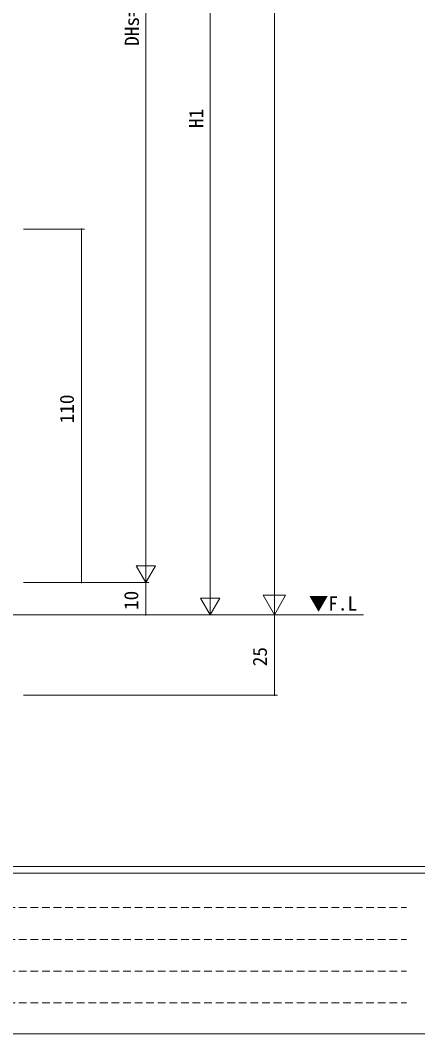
# Model space of a CAD drawing. Units: millimetres, scale not verified. Extents: x -567 to 567, y -403 to 403.
# Drawn here: x -321.7 to -198.2, y -403 to -87.6 of the extents above; entities that cross this region are included whole.
import ezdxf
from ezdxf.enums import TextEntityAlignment as Align

# ---------------------------------------------------------------- set-up
doc = ezdxf.new("R2010")
doc.units = ezdxf.units.MM
doc.header["$LTSCALE"] = 2
doc.linetypes.add('DASHED1', pattern=[1.8, 1.2, -0.6])
for name, color, linetype, lineweight in [('0-1_USER1', 6, 'Continuous', 9), ('0-2_YKK_ZWAK', 2, 'Continuous', 9), ('0-6_YKK_D', 7, 'Continuous', 9)]:
    doc.layers.add(name, color=color, linetype=linetype, lineweight=lineweight)
doc.styles.add('ＭＳ ゴシック', font='')
doc.styles.get('ＭＳ ゴシック').set_extended_font_data('MS Gothic')

msp = doc.modelspace()

# ---------------------------------------------------------------- linework, layer by layer
at = {"layer": '0-1_USER1'}
for p, q in [((-242.726, -265.629), (-242.726, 320.371)), ((-282.726, -256.629), (-282.726, 99.371)), ((-262.726, -266.629), (-262.726, 31.371)), ((-320.726, -152.629), (-301.726, -152.629)), ((-302.726, -262.629), (-302.726, -152.629)), ((-282.726, -262.629), (-282.726, -252.237)), ((-282.726, -262.629), (-285.726, -257.433)), ((-279.726, -257.433), (-285.726, -257.433)), ((-282.726, -262.629), (-279.726, -257.433)), ((-242.726, -272.629), (-242.726, -260.505)), ((-320.726, -262.629), (-281.726, -262.629)), ((-320.726, -262.629), (-301.726, -262.629)), ((-320.726, -262.629), (-281.726, -262.629)), ((-282.726, -262.629), (-282.726, -272.629)), ((-262.726, -272.629), (-262.726, -262.237)), ((-262.726, -272.629), (-265.726, -267.433)), ((-259.726, -267.433), (-265.726, -267.433)), ((-262.726, -272.629), (-259.726, -267.433)), ((-242.726, -272.629), (-246.226, -266.567)), ((-239.226, -266.567), (-246.226, -266.567)), ((-242.726, -272.629), (-239.226, -266.567)), ((-320.726, -272.629), (-281.726, -272.629)), ((-311.726, -272.629), (-261.726, -272.629)), ((-311.726, -272.629), (-241.726, -272.629)), ((-242.726, -272.629), (-242.726, -297.629)), ((-320.726, -297.629), (-241.726, -297.629))]:
    msp.add_line(p, q, dxfattribs=at)
for centre, start, end in [((-302.726, -152.629), 90, 270), ((-302.726, -152.629), 270, 90), ((-302.726, -262.629), 90, 270), ((-302.726, -262.629), 270, 90), ((-282.726, -272.629), 90, 270), ((-282.726, -272.629), 270, 90), ((-242.726, -297.629), 90, 270), ((-242.726, -297.629), 270, 90)]:
    msp.add_arc(centre, 0.106, start, end, dxfattribs=at)
at = {"layer": '0-2_YKK_ZWAK'}
msp.add_line((-395.226, -272.629), (-215.022, -272.629), dxfattribs=at)
at = {"layer": '0-6_YKK_D'}
for p, q in [((537.274, -351), (-562.726, -351)), ((483.274, -353), (-562.726, -353)), ((-562.726, -403), (483.274, -403))]:
    msp.add_line(p, q, dxfattribs=at)
at = {"layer": '0-6_YKK_D', "linetype": 'DASHED1'}
for p, q in [((-556.157, -363.732), (-201.596, -363.732)), ((-556.157, -373.63), (-201.596, -373.63)), ((-556.157, -383.528), (-201.596, -383.528)), ((-556.157, -393.426), (-201.596, -393.426))]:
    msp.add_line(p, q, dxfattribs=at)

# ---------------------------------------------------------------- texts
at = {"layer": '0-1_USER1', "style": 'ＭＳ ゴシック'}
for s, p in [('DHs=H1+58', (-283.526, -95.589)), ('H1', (-263.526, -121.149)), ('110', (-303.726, -213.069)), ('10', (-283.726, -271.149)), ('25', (-243.726, -288.649))]:
    msp.add_text(s, height=4.399, rotation=90, dxfattribs=at).set_placement(p, align=Align.BOTTOM_LEFT)
at = {"layer": '0-2_YKK_ZWAK', "style": 'ＭＳ ゴシック'}
msp.add_text('▼F.L', height=4.399, dxfattribs=at).set_placement((-231.982, -272.629), align=Align.BOTTOM_LEFT)

doc.saveas('drawing.dxf')
